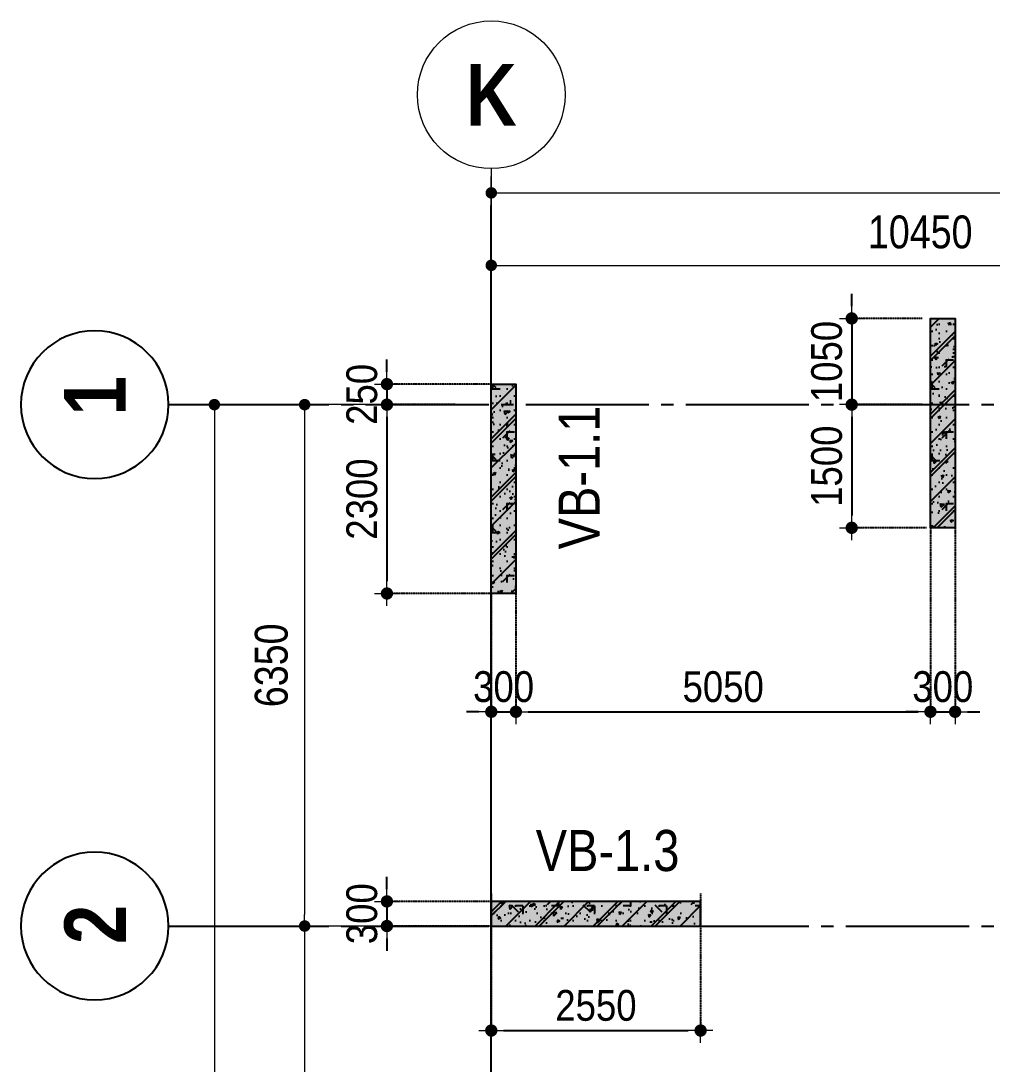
# Model space of a CAD drawing. Header units: millimetres. Extents: x -3973692 to -2843767, y 592734 to 838475.
# Drawn here: x -2877375 to -2865544, y 754199 to 766905 of the extents above; entities that cross this region are included whole.
import ezdxf
from ezdxf.enums import TextEntityAlignment as Align

# ---------------------------------------------------------------- set-up
doc = ezdxf.new("R2010")
doc.units = ezdxf.units.MM
doc.header["$MEASUREMENT"] = 0
doc.header["$PDMODE"] = 3
doc.header["$PDSIZE"] = -20
for name, pattern in [('CHG_XX_Luoi truc-Block B$0$MB_Luoi truc-150-TWB$0$Center101', [13, 10, -1, 1, -1]), ('DIVIDE2', [15.87499999999999, 6.349999999999998, -3.174999999999998, 0, -3.174999999999998, 0, -3.174999999999998]), ('HIDDEN5', [2.8375, 1.25, -1.5875])]:
    doc.linetypes.add(name, pattern=pattern)
doc.layers.get('0').update_dxf_attribs({"lineweight": 9})
doc.layers.get('Defpoints').update_dxf_attribs({"color": 10, "lineweight": 0})
for name, color, linetype, lineweight in [("'S_General_Dim_1", 1, 'Continuous', 18), ("'S_General_Divide_3 Intermediate", 3, 'DIVIDE2', 40), ('CHG_XX_Cot_Block B-T8-15$0$DBAO', 3, 'Continuous', 13), ('CHG_XX_Luoi truc-Block B$0$Dim 200', 1, 'Continuous', 5), ('TEXT', 7, 'Continuous', 15)]:
    doc.layers.add(name, color=color, linetype=linetype, lineweight=lineweight)
for name, color, linetype in [('CHG_XX_Cot_Block B-T8-15$0$mb_cot tang 14-17 twb$0$Concrete Hatch', 218, 'Continuous'), ('CHG_XX_Cot_Block B-T8-15$0$mb_cot tang 14-17 twb$0$Concrete Line', 6, 'Continuous'), ('CHG_XX_Cot_Block B-T8-15$0$mb_cot tang 14-17 twb$0$Concrete Solid', 216, 'Continuous'), ('CHG_XX_Luoi truc-Block B$0$MB_Luoi truc-150-TWB$0$Grid', 34, 'Continuous'), ('CHG_XX_Luoi truc-Block B$0$MB_Luoi truc-150-TWB$0$Grid Line', 251, 'CHG_XX_Luoi truc-Block B$0$MB_Luoi truc-150-TWB$0$Center101'), ('dim', 1, 'Continuous')]:
    doc.layers.add(name, color=color, linetype=linetype)
doc.styles.add('arial', font='arial.ttf', dxfattribs={"width": 0.85})
doc.styles.add('CHG_XX_Luoi truc-Block B$0$MB_Luoi truc-150-TWB$0$Grid A-F$0$VNI-HelveCB', font='')
doc.styles.add('CHG_XX_Luoi truc-Block B$0$Star-HelCon', font='')
doc.styles.add('TTP-HelCon', font='')
doc.styles.get('CHG_XX_Luoi truc-Block B$0$MB_Luoi truc-150-TWB$0$Grid A-F$0$VNI-HelveCB').set_extended_font_data('VNI-Helve-Condense', bold=True)
doc.styles.get('CHG_XX_Luoi truc-Block B$0$Star-HelCon').set_extended_font_data('VNI-Helve-Condense')
doc.styles.get('TTP-HelCon').set_extended_font_data('VNI-Helve-Condense')
doc.dimstyles.new('150', dxfattribs={"dimscale": 150, "dimtxt": 2.5, "dimasz": 1, "dimexe": 0, "dimexo": 0, "dimgap": 0.75, "dimtad": 1, "dimdec": 0, "dimzin": 9, "dimdsep": 46, "dimtxsty": 'arial', "dimblk1": 'DIMDOT', "dimblk2": 'DIMDOT', "dimsah": 1, "dimcen": 2, "dimdle": 3, "dimclre": 8, "dimclrt": 2, "dimadec": 0, "dimazin": 0, "dimtfac": 1, "dimtdec": 0, "dimtix": 1, "dimtmove": 2, "dimatfit": 3, "dimldrblk": 'DIMPIJL', "dimfxl": 1, "dimtvp": 1.8, "dimtolj": 1, "dimtzin": 0, "dimarcsym": 0})
doc.dimstyles.new('CHG_XX_Luoi truc-Block B$0$Dim 200', dxfattribs={"dimscale": 200, "dimtxt": 2, "dimasz": 0.7, "dimexe": 1, "dimexo": 1, "dimgap": 1, "dimtad": 1, "dimdec": 0, "dimzin": 12, "dimdsep": 46, "dimtxsty": 'CHG_XX_Luoi truc-Block B$0$Star-HelCon', "dimblk": 'CHG_XX_Luoi truc-Block B$0$_Dot', "dimcen": 1, "dimclrd": 256, "dimclre": 256, "dimclrt": 3, "dimadec": 0, "dimazin": 0, "dimtfac": 1, "dimtdec": 0, "dimtix": 1, "dimtmove": 2, "dimatfit": 3, "dimldrblk": 'CHG_XX_Luoi truc-Block B$0$HTT Arrow 30', "dimfxl": 1, "dimtolj": 1, "dimtzin": 0, "dimarcsym": 0})

# ---------------------------------------------------------------- blocks, each defined once
blk = doc.blocks.new('*U3043')
at = {"layer": 'CHG_XX_Luoi truc-Block B$0$MB_Luoi truc-150-TWB$0$Grid', "lineweight": -2}
blk.add_line((0, -3), (0, 0), dxfattribs=at)
blk.add_circle((0, -9), 6, dxfattribs=at)
at = {"layer": 'CHG_XX_Luoi truc-Block B$0$MB_Luoi truc-150-TWB$0$Grid Line'}
blk.add_line((0, 0), (0, 189), dxfattribs=at)
at = {"layer": 'CHG_XX_Luoi truc-Block B$0$MB_Luoi truc-150-TWB$0$Grid', "lineweight": -2, "style": 'CHG_XX_Luoi truc-Block B$0$MB_Luoi truc-150-TWB$0$Grid A-F$0$VNI-HelveCB'}
for tag, p in [('GRIDSUB', (0, 198)), ('GRID', (0, -9))]:
    blk.add_attdef(tag, text='', height=5, dxfattribs=at).set_placement(p, align=Align.MIDDLE)
blk = doc.blocks.new('CHG_XX_Luoi truc-Block B$0$_Dot')
at = {"color": 0, "linetype": 'ByBlock', "lineweight": -2}
blk.add_line((-0.5, 0), (-1, 0), dxfattribs=at)
at = {"color": 0, "linetype": 'ByBlock', "const_width": 0.5}
blk.add_lwpolyline([(-0.25, 0, 1), (0.25, 0, 1)], format="xyb", close=True, dxfattribs=at)
blk = doc.blocks.new('*D3047')
at = {"layer": 'CHG_XX_Luoi truc-Block B$0$Dim 200', "lineweight": -2, "transparency": 16777216}
for p, q in [((8026088.360705459, 1125780.489695714), (8026088.360705459, 1127745.146498515)), ((8036538.360705459, 1125780.489695714), (8036538.360705459, 1127745.146498515)), ((8026228.360705459, 1127545.146498515), (8036398.360705459, 1127545.146498515))]:
    blk.add_line(p, q, dxfattribs=at)
at = {"layer": 'Defpoints', "color": 0, "transparency": 16777216}
for p in [(8036538.360705459, 1127545.146498515), (8026088.360705459, 1125580.489695714), (8036538.360705459, 1125580.489695714)]:
    blk.add_point(p, dxfattribs=at)
at = {"layer": 'CHG_XX_Luoi truc-Block B$0$Dim 200', "lineweight": -2, "transparency": 16777216, "xscale": 140, "yscale": 140, "zscale": 140, "rotation": 180}
blk.add_blockref('CHG_XX_Luoi truc-Block B$0$_Dot', (8026088.360705459, 1127545.146498515), dxfattribs=at)
at = {"layer": 'CHG_XX_Luoi truc-Block B$0$Dim 200', "lineweight": -2, "transparency": 16777216, "xscale": 140, "yscale": 140, "zscale": 140}
blk.add_blockref('CHG_XX_Luoi truc-Block B$0$_Dot', (8036538.360705459, 1127545.146498515), dxfattribs=at)
at = {"layer": 'CHG_XX_Luoi truc-Block B$0$Dim 200', "color": 3, "transparency": 16777216, "insert": (8031313.360705459, 1127949.413165182), "char_height": 400, "attachment_point": 5, "style": 'CHG_XX_Luoi truc-Block B$0$Star-HelCon'}
blk.add_mtext('\\A1;10450', dxfattribs=at)
blk = doc.blocks.new('CHG_XX_Luoi truc-Block B$0$HTT Arrow 30')
blk.add_hatch(color=256).paths.add_polyline_path([(-2.5, 0.3750000000000002), (-2.5, -0.3749999999999998), (0, 0)])
at = {"color": 0, "linetype": 'ByBlock', "lineweight": -2}
for p, q in [((0, 0), (-2.5, 0.3750000000000002)), ((-2.5, -0.3749999999999998), (-2.5, 0.3750000000000002)), ((0, 0), (-2.5, -0.3749999999999998))]:
    blk.add_line(p, q, dxfattribs=at)
blk = doc.blocks.new('*D3049')
at = {"layer": 'CHG_XX_Luoi truc-Block B$0$Dim 200', "lineweight": -2, "transparency": 16777216}
for p, q in [((8026088.360705459, 1125780.489695714), (8026088.360705459, 1128627.62197251)), ((8048788.360705578, 1125780.489695714), (8048788.360705578, 1128627.62197251)), ((8026228.360705459, 1128427.62197251), (8048648.360705578, 1128427.62197251))]:
    blk.add_line(p, q, dxfattribs=at)
at = {"layer": 'Defpoints', "color": 0, "transparency": 16777216}
for p in [(8048788.360705578, 1128427.62197251), (8026088.360705459, 1125580.489695714), (8048788.360705578, 1125580.489695714)]:
    blk.add_point(p, dxfattribs=at)
at = {"layer": 'CHG_XX_Luoi truc-Block B$0$Dim 200', "lineweight": -2, "transparency": 16777216, "xscale": 140, "yscale": 140, "zscale": 140, "rotation": 180}
blk.add_blockref('CHG_XX_Luoi truc-Block B$0$_Dot', (8026088.360705459, 1128427.62197251), dxfattribs=at)
at = {"layer": 'CHG_XX_Luoi truc-Block B$0$Dim 200', "lineweight": -2, "transparency": 16777216, "xscale": 140, "yscale": 140, "zscale": 140}
blk.add_blockref('CHG_XX_Luoi truc-Block B$0$_Dot', (8048788.360705578, 1128427.62197251), dxfattribs=at)
at = {"layer": 'CHG_XX_Luoi truc-Block B$0$Dim 200', "color": 3, "transparency": 16777216, "insert": (8038860.405, 1128923.428), "char_height": 400, "attachment_point": 5, "style": 'CHG_XX_Luoi truc-Block B$0$Star-HelCon'}
blk.add_mtext('\\A1;22700', dxfattribs=at)
blk = doc.blocks.new('*D3050')
at = {"layer": 'CHG_XX_Luoi truc-Block B$0$Dim 200', "lineweight": -2, "transparency": 16777216}
for p, q in [((8025888.360698939, 1125848.634998515), (8023615.11232847, 1125848.634998515)), ((8023815.11232847, 1125708.634998515), (8023815.11232847, 1119638.634998515)), ((8025452.756119345, 1119498.634998515), (8023615.11232847, 1119498.634998515))]:
    blk.add_line(p, q, dxfattribs=at)
at = {"layer": 'Defpoints', "color": 0, "transparency": 16777216}
for p in [(8026088.360698939, 1125848.634998515), (8023815.11232847, 1119498.634998515), (8025652.756119345, 1119498.634998515)]:
    blk.add_point(p, dxfattribs=at)
at = {"layer": 'CHG_XX_Luoi truc-Block B$0$Dim 200', "lineweight": -2, "transparency": 16777216, "xscale": 140, "yscale": 140, "zscale": 140}
for p, rotation in [((8023815.11232847, 1125848.634998515), 90), ((8023815.11232847, 1119498.634998515), 270)]:
    blk.add_blockref('CHG_XX_Luoi truc-Block B$0$_Dot', p, dxfattribs=dict(at, rotation=rotation))
at = {"layer": 'CHG_XX_Luoi truc-Block B$0$Dim 200', "color": 3, "transparency": 16777216, "insert": (8023410.845661803, 1122673.634998517), "char_height": 400, "attachment_point": 5, "rotation": 90, "style": 'CHG_XX_Luoi truc-Block B$0$Star-HelCon'}
blk.add_mtext('\\A1;6350', dxfattribs=at)
blk = doc.blocks.new('*D3051')
at = {"layer": 'CHG_XX_Luoi truc-Block B$0$Dim 200', "lineweight": -2, "transparency": 16777216}
for p, q in [((8025452.756119345, 1119498.634998515), (8023615.11232847, 1119498.634998515)), ((8023815.11232847, 1119358.634998515), (8023815.11232847, 1114788.634998515)), ((8025584.807259982, 1114648.634998515), (8023615.11232847, 1114648.634998515))]:
    blk.add_line(p, q, dxfattribs=at)
at = {"layer": 'Defpoints', "color": 0, "transparency": 16777216}
for p in [(8025652.756119345, 1119498.634998515), (8023815.11232847, 1114648.634998515), (8025784.807259982, 1114648.634998515)]:
    blk.add_point(p, dxfattribs=at)
at = {"layer": 'CHG_XX_Luoi truc-Block B$0$Dim 200', "lineweight": -2, "transparency": 16777216, "xscale": 140, "yscale": 140, "zscale": 140}
for p, rotation in [((8023815.11232847, 1119498.634998515), 90), ((8023815.11232847, 1114648.634998515), 270)]:
    blk.add_blockref('CHG_XX_Luoi truc-Block B$0$_Dot', p, dxfattribs=dict(at, rotation=rotation))
at = {"layer": 'CHG_XX_Luoi truc-Block B$0$Dim 200', "color": 3, "transparency": 16777216, "insert": (8023410.845661803, 1117073.634998517), "char_height": 400, "attachment_point": 5, "rotation": 90, "style": 'CHG_XX_Luoi truc-Block B$0$Star-HelCon'}
blk.add_mtext('\\A1;4850', dxfattribs=at)
blk = doc.blocks.new('*D3045')
at = {"layer": 'CHG_XX_Luoi truc-Block B$0$Dim 200', "lineweight": -2, "transparency": 16777216}
for p, q in [((8024551.736513704, 1125848.634998515), (8022515.368761293, 1125848.634998515)), ((8022715.368761293, 1125708.634998515), (8022715.368761293, 1047588.634998515)), ((8023790.975346348, 1047448.634998515), (8022515.368761293, 1047448.634998515))]:
    blk.add_line(p, q, dxfattribs=at)
at = {"layer": 'Defpoints', "color": 0, "transparency": 16777216}
for p in [(8024751.736513704, 1125848.634998515), (8022715.368761293, 1047448.634998515), (8023990.975346348, 1047448.634998515)]:
    blk.add_point(p, dxfattribs=at)
at = {"layer": 'CHG_XX_Luoi truc-Block B$0$Dim 200', "lineweight": -2, "transparency": 16777216, "xscale": 140, "yscale": 140, "zscale": 140}
for p, rotation in [((8022715.368761293, 1125848.634998515), 90), ((8022715.368761293, 1047448.634998515), 270)]:
    blk.add_blockref('CHG_XX_Luoi truc-Block B$0$_Dot', p, dxfattribs=dict(at, rotation=rotation))
at = {"layer": 'CHG_XX_Luoi truc-Block B$0$Dim 200', "color": 3, "transparency": 16777216, "insert": (8022311.102094626, 1086648.634998517), "char_height": 400, "attachment_point": 5, "rotation": 90, "style": 'CHG_XX_Luoi truc-Block B$0$Star-HelCon'}
blk.add_mtext('\\A1;78400', dxfattribs=at)
blk = doc.blocks.new('*U3178')
at = {"layer": 'CHG_XX_Cot_Block B-T8-15$0$mb_cot tang 14-17 twb$0$Concrete Hatch'}
h = blk.add_hatch(dxfattribs=at)
h.set_pattern_fill('CONCRETE', color=256, scale=50, style=0, pattern_type=2)
h.set_pattern_definition([(45, (1000, 50.00000000000011), (-176.7766952966369, 176.7766952966369), []), (45, (1000, 100.0000000000001), (-353.5533905932737, 353.5533905932738), []), (49.99999999999999, (1000, 50.00000000000011), (358.6300913003767, -31.37606749129755), [37.5, -412.5]), (355, (1000, 50.00000000000011), (-69.3756668065, 376.0960668500059), [30, -330]), (100.4514, (1029.88584, 47.38533000000012), (289.2546908570108, 344.7197710304768), [31.870095, -350.571056]), (46.18420000000001, (1000, 150.0000000000001), (533.6205243128222, -82.75950716450905), [56.25, -618.75]), (96.6356, (1044.4683725, 143.1033465000001), (467.3313527743517, 487.0589354502209), [47.805144, -525.8565]), (351.1842, (1000, 150.0000000000001), (467.3309725668136, 487.0593004626623), [45, -495]), (21, (1050, 125.0000000000001), (298.4535260592309, -201.3094453326694), [37.5, -412.5]), (326.0000000000001, (1050, 125.0000000000001), (121.6576659607909, 362.5750225234265), [30, -330]), (71.4514, (1074.8711165, 108.2241970000001), (420.111314290745, 161.2652483549762), [31.870095, -350.571056]), (37.50000000000001, (1000, 50.00000000000011), (6.079927658645334, 166.4469269156558), [0, -326, 0, -335, 0, -331.25]), (7.499999999999999, (1000, 50.00000000000011), (131.5347687210743, 197.2058559411801), [0, -191, 0, -318.5, 0, -126.25]), (327.5, (888.5, 50.00000000000011), (266.9112180862045, -11.2774358671899), [0, -125, 0, -390, 0, -517.5]), (317.5, (838.5, 50.00000000000011), (291.5930846711931, 50.05249116615882), [0, -162.5, 0, -259, 0, -367.5]), (0, (1175, 225.0000000000001), (0, 875), [87.5, -787.5]), (0, (1437.5, 400.0000000000001), (0, 875), [87.5, -787.5]), (0, (1262.5, 750.0000000000001), (0, 875), [87.5, -350, 87.5, -350]), (90, (1175, 225.0000000000001), (-875, 5.35782974626967e-14), [87.5, -787.5]), (90, (1262.5, 750.0000000000001), (-875, 5.35782974626967e-14), [87.5, -787.5]), (90, (1525, 400.0000000000001), (-875, 5.35782974626967e-14), [87.5, -787.5]), (90, (1700, 662.5000000000001), (-875, 5.35782974626967e-14), [87.5, -787.5]), (135, (1262.5, 225.0000000000001), (-875.016357447105, 8.881784197001252e-14), [123.76, -1113.7]), (135, (1350, 750.0000000000001), (-875.016357447105, 8.881784197001252e-14), [123.76, -1113.7]), (45, (1437.5, 400.0000000000001), (8.881784197001252e-14, 875.016357447105), [123.76, -247.485, 123.76, -742.455]), (0, (825, 50.00000000000011), (87.5, 87.5), [-175, 0])])
h.paths.add_polyline_path([(-750, 200), (-750, -99.99999999999989), (1800, -100), (1800, 200)])
at = {"layer": 'CHG_XX_Cot_Block B-T8-15$0$mb_cot tang 14-17 twb$0$Concrete Solid'}
blk.add_hatch(color=256, dxfattribs=at).paths.add_polyline_path([(-750, 200), (-750, -99.99999999999989), (1800, -100), (1800, 200)])
at = {"layer": 'CHG_XX_Cot_Block B-T8-15$0$mb_cot tang 14-17 twb$0$Concrete Line'}
blk.add_lwpolyline([(-750, 200), (-750, -99.99999999999989), (1800, -100), (1800, 200)], close=True, dxfattribs=at)
blk = doc.blocks.new('*U3182')
at = {"layer": 'CHG_XX_Cot_Block B-T8-15$0$mb_cot tang 14-17 twb$0$Concrete Hatch'}
h = blk.add_hatch(dxfattribs=at)
h.set_pattern_fill('CONCRETE', color=256, scale=50, style=0, pattern_type=2)
h.set_pattern_definition([(45, (1000, -49.99999999999989), (-176.7766952966369, 176.7766952966369), []), (45, (1000, 1.13686837721616e-13), (-353.5533905932737, 353.5533905932738), []), (49.99999999999999, (1000, -49.99999999999989), (358.6300913003767, -31.37606749129755), [37.5, -412.5]), (355, (1000, -49.99999999999989), (-69.3756668065, 376.0960668500059), [30, -330]), (100.4514, (1029.88584, -52.61466999999988), (289.2546908570108, 344.7197710304768), [31.870095, -350.571056]), (46.18420000000001, (1000, 50.00000000000011), (533.6205243128222, -82.75950716450905), [56.25, -618.75]), (96.6356, (1044.4683725, 43.1033465000001), (467.3313527743517, 487.0589354502209), [47.805144, -525.8565]), (351.1842, (1000, 50.00000000000011), (467.3309725668136, 487.0593004626623), [45, -495]), (21, (1050, 25.00000000000011), (298.4535260592309, -201.3094453326694), [37.5, -412.5]), (326.0000000000001, (1050, 25.00000000000011), (121.6576659607909, 362.5750225234265), [30, -330]), (71.4514, (1074.8711165, 8.224197000000117), (420.111314290745, 161.2652483549762), [31.870095, -350.571056]), (37.50000000000001, (1000, -49.99999999999989), (6.079927658645334, 166.4469269156558), [0, -326, 0, -335, 0, -331.25]), (7.499999999999999, (1000, -49.99999999999989), (131.5347687210743, 197.2058559411801), [0, -191, 0, -318.5, 0, -126.25]), (327.5, (888.5, -49.99999999999989), (266.9112180862045, -11.2774358671899), [0, -125, 0, -390, 0, -517.5]), (317.5, (838.5, -49.99999999999989), (291.5930846711931, 50.05249116615882), [0, -162.5, 0, -259, 0, -367.5]), (0, (1175, 125.0000000000001), (0, 875), [87.5, -787.5]), (0, (1437.5, 300.0000000000001), (0, 875), [87.5, -787.5]), (0, (1262.5, 650.0000000000001), (0, 875), [87.5, -350, 87.5, -350]), (90, (1175, 125.0000000000001), (-875, 5.35782974626967e-14), [87.5, -787.5]), (90, (1262.5, 650.0000000000001), (-875, 5.35782974626967e-14), [87.5, -787.5]), (90, (1525, 300.0000000000001), (-875, 5.35782974626967e-14), [87.5, -787.5]), (90, (1700, 562.5000000000001), (-875, 5.35782974626967e-14), [87.5, -787.5]), (135, (1262.5, 125.0000000000001), (-875.016357447105, 8.881784197001252e-14), [123.76, -1113.7]), (135, (1350, 650.0000000000001), (-875.016357447105, 8.881784197001252e-14), [123.76, -1113.7]), (45, (1437.5, 300.0000000000001), (8.881784197001252e-14, 875.016357447105), [123.76, -247.485, 123.76, -742.455]), (0, (825, -49.99999999999989), (87.5, 87.5), [-175, 0])])
h.paths.add_polyline_path([(-750, 150), (-750, -149.9999999999999), (1800, -150), (1800, 150)])
at = {"layer": 'CHG_XX_Cot_Block B-T8-15$0$mb_cot tang 14-17 twb$0$Concrete Solid'}
blk.add_hatch(color=256, dxfattribs=at).paths.add_polyline_path([(-750, 150), (-750, -149.9999999999999), (1800, -150), (1800, 150)])
at = {"layer": 'CHG_XX_Cot_Block B-T8-15$0$mb_cot tang 14-17 twb$0$Concrete Line'}
blk.add_lwpolyline([(-750, 150), (-750, -149.9999999999999), (1800, -150), (1800, 150)], close=True, dxfattribs=at)
blk = doc.blocks.new('b')
at = {"layer": 'TEXT', "color": 3, "style": 'TTP-HelCon'}
blk.add_text('VB-1.1', height=500, rotation=90, dxfattribs=at).set_placement((-21379.96402205573, -1762.374346544268))
blk.add_text('VB-1.3', height=500, dxfattribs=at).set_placement((-22158.88261466566, -5679.949750068597))
blk = doc.blocks.new('DIMDOT')
for p, q in [((0, -1), (0, 1)), ((1, 0), (-1, 0))]:
    blk.add_line(p, q)
at = {"const_width": 0.5}
blk.add_lwpolyline([(-0.25, 0, 1), (0.25, 0, 1)], format="xyb", close=True, dxfattribs=at)
blk = doc.blocks.new('*D1045')
at = {"layer": "'S_General_Dim_1", "color": 8, "linetype": 'HIDDEN5', "lineweight": -2, "transparency": 16777216}
for p, q in [((-2871645.198556934, 759931.011458432), (-2871645.198556934, 758490.4287802503)), ((-2871345.198556935, 759931.0114430686), (-2871345.198556935, 758490.4287802503))]:
    blk.add_line(p, q, dxfattribs=at)
at = {"layer": "'S_General_Dim_1", "color": 0, "lineweight": -2, "transparency": 16777216}
for p, q in [((-2871795.198556934, 758490.4287802503), (-2871945.198556934, 758490.4287802503)), ((-2871645.198556934, 758490.4287802503), (-2871345.198556935, 758490.4287802503)), ((-2871195.198556935, 758490.4287802503), (-2871045.198556935, 758490.4287802503))]:
    blk.add_line(p, q, dxfattribs=at)
at = {"layer": 'Defpoints', "color": 0, "transparency": 16777216}
for p in [(-2871645.198556934, 759931.011458432), (-2871345.198556935, 759931.0114430686), (-2871345.198556935, 758490.4287802503)]:
    blk.add_point(p, dxfattribs=at)
at = {"layer": "'S_General_Dim_1", "color": 0, "lineweight": -2, "transparency": 16777216, "xscale": 150, "yscale": 150, "zscale": 150}
blk.add_blockref('DIMDOT', (-2871645.198556934, 758490.4287802503), dxfattribs=at)
at = {"layer": "'S_General_Dim_1", "color": 0, "lineweight": -2, "transparency": 16777216, "xscale": 150, "yscale": 150, "zscale": 150, "rotation": 180}
blk.add_blockref('DIMDOT', (-2871345.198556935, 758490.4287802503), dxfattribs=at)
at = {"layer": "'S_General_Dim_1", "color": 2, "transparency": 16777216, "insert": (-2871495.198556934, 758794.5215496909), "char_height": 375, "attachment_point": 5, "style": 'arial'}
blk.add_mtext('\\A1;300', dxfattribs=at)
blk = doc.blocks.new('DIMPIJL')
at = {"linetype": 'ByBlock'}
blk.add_solid([(-2.5, 0.4166666666666686), (-2.5, -0.4166666666666686), (0, 0)], dxfattribs=at)
blk = doc.blocks.new('*D1046')
at = {"layer": "'S_General_Dim_1", "color": 8, "linetype": 'HIDDEN5', "lineweight": -2, "transparency": 16777216}
for p, q in [((-2866295.198556936, 760731.0114584317), (-2866295.198556936, 758490.4287802503)), ((-2871345.198556935, 759931.0114430686), (-2871345.198556935, 758490.4287802503))]:
    blk.add_line(p, q, dxfattribs=at)
at = {"layer": "'S_General_Dim_1", "color": 0, "lineweight": -2, "transparency": 16777216}
blk.add_line((-2871195.198556935, 758490.4287802503), (-2866445.198556936, 758490.4287802503), dxfattribs=at)
at = {"layer": 'Defpoints', "color": 0, "transparency": 16777216}
for p in [(-2866295.198556936, 760731.0114584317), (-2871345.198556935, 759931.0114430686), (-2866295.198556936, 758490.4287802503)]:
    blk.add_point(p, dxfattribs=at)
at = {"layer": "'S_General_Dim_1", "color": 0, "lineweight": -2, "transparency": 16777216, "xscale": 150, "yscale": 150, "zscale": 150, "rotation": 180}
blk.add_blockref('DIMDOT', (-2871345.198556935, 758490.4287802503), dxfattribs=at)
at = {"layer": "'S_General_Dim_1", "color": 0, "lineweight": -2, "transparency": 16777216, "xscale": 150, "yscale": 150, "zscale": 150}
blk.add_blockref('DIMDOT', (-2866295.198556936, 758490.4287802503), dxfattribs=at)
at = {"layer": "'S_General_Dim_1", "color": 2, "transparency": 16777216, "insert": (-2868820.198556936, 758794.3936506459), "char_height": 375, "attachment_point": 5, "style": 'arial'}
blk.add_mtext('\\A1;5050', dxfattribs=at)
blk = doc.blocks.new('*D1047')
at = {"layer": "'S_General_Dim_1", "color": 8, "linetype": 'HIDDEN5', "lineweight": -2, "transparency": 16777216}
for p, q in [((-2866295.198556936, 760731.0114584317), (-2866295.198556936, 758490.4287802503)), ((-2865995.198556935, 760731.011458432), (-2865995.198556935, 758490.4287802503))]:
    blk.add_line(p, q, dxfattribs=at)
at = {"layer": "'S_General_Dim_1", "color": 0, "lineweight": -2, "transparency": 16777216}
for p, q in [((-2866445.198556936, 758490.4287802503), (-2866595.198556936, 758490.4287802503)), ((-2866295.198556936, 758490.4287802503), (-2865995.198556935, 758490.4287802503)), ((-2865845.198556935, 758490.4287802503), (-2865695.198556935, 758490.4287802503))]:
    blk.add_line(p, q, dxfattribs=at)
at = {"layer": 'Defpoints', "color": 0, "transparency": 16777216}
for p in [(-2866295.198556936, 760731.0114584317), (-2865995.198556935, 760731.011458432), (-2865995.198556935, 758490.4287802503)]:
    blk.add_point(p, dxfattribs=at)
at = {"layer": "'S_General_Dim_1", "color": 0, "lineweight": -2, "transparency": 16777216, "xscale": 150, "yscale": 150, "zscale": 150}
blk.add_blockref('DIMDOT', (-2866295.198556936, 758490.4287802503), dxfattribs=at)
at = {"layer": "'S_General_Dim_1", "color": 0, "lineweight": -2, "transparency": 16777216, "xscale": 150, "yscale": 150, "zscale": 150, "rotation": 180}
blk.add_blockref('DIMDOT', (-2865995.198556935, 758490.4287802503), dxfattribs=at)
at = {"layer": "'S_General_Dim_1", "color": 2, "transparency": 16777216, "insert": (-2866145.198556935, 758794.5215496909), "char_height": 375, "attachment_point": 5, "style": 'arial'}
blk.add_mtext('\\A1;300', dxfattribs=at)
blk = doc.blocks.new('*D1048')
at = {"layer": "'S_General_Dim_1", "color": 0, "lineweight": -2, "transparency": 16777216}
for p, q in [((-2872916.355607306, 762631.0114584322), (-2872916.355607306, 762781.0114584322)), ((-2872916.355607306, 762481.0114584322), (-2872916.355607306, 762231.0114495863)), ((-2872916.355607306, 762081.0114495863), (-2872916.355607306, 761931.0114495863))]:
    blk.add_line(p, q, dxfattribs=at)
at = {"layer": "'S_General_Dim_1", "color": 8, "linetype": 'HIDDEN5', "lineweight": -2, "transparency": 16777216}
for p, q in [((-2871645.198556935, 762481.0114584322), (-2872916.355607306, 762481.0114584322)), ((-2872080.170966513, 762231.0114495863), (-2872916.355607306, 762231.0114495863))]:
    blk.add_line(p, q, dxfattribs=at)
at = {"layer": 'Defpoints', "color": 0, "transparency": 16777216}
for p in [(-2871645.198556935, 762481.0114584322), (-2872916.355607306, 762231.0114495863), (-2872080.170966513, 762231.0114495863)]:
    blk.add_point(p, dxfattribs=at)
at = {"layer": "'S_General_Dim_1", "color": 0, "lineweight": -2, "transparency": 16777216, "xscale": 150, "yscale": 150, "zscale": 150}
for p, rotation in [((-2872916.355607306, 762481.0114584322), 270), ((-2872916.355607306, 762231.0114495863), 90)]:
    blk.add_blockref('DIMDOT', p, dxfattribs=dict(at, rotation=rotation))
at = {"layer": "'S_General_Dim_1", "color": 2, "transparency": 16777216, "insert": (-2873220.320477701, 762356.0114540099), "char_height": 375, "attachment_point": 5, "rotation": 90, "style": 'arial'}
blk.add_mtext('\\A1;250', dxfattribs=at)
blk = doc.blocks.new('*D1049')
at = {"layer": "'S_General_Dim_1", "color": 8, "linetype": 'HIDDEN5', "lineweight": -2, "transparency": 16777216}
for p, q in [((-2872080.170966513, 762231.0114495863), (-2872916.355607308, 762231.0114495863)), ((-2871445.198556935, 759931.0114584322), (-2872916.355607308, 759931.0114584322))]:
    blk.add_line(p, q, dxfattribs=at)
at = {"layer": "'S_General_Dim_1", "color": 0, "lineweight": -2, "transparency": 16777216}
blk.add_line((-2872916.355607308, 762081.0114495863), (-2872916.355607308, 760081.0114584322), dxfattribs=at)
at = {"layer": 'Defpoints', "color": 0, "transparency": 16777216}
for p in [(-2872080.170966513, 762231.0114495863), (-2872916.355607308, 759931.0114584322), (-2871445.198556935, 759931.0114584322)]:
    blk.add_point(p, dxfattribs=at)
at = {"layer": "'S_General_Dim_1", "color": 0, "lineweight": -2, "transparency": 16777216, "xscale": 150, "yscale": 150, "zscale": 150}
for p, rotation in [((-2872916.355607308, 762231.0114495863), 90), ((-2872916.355607308, 759931.0114584322), 270)]:
    blk.add_blockref('DIMDOT', p, dxfattribs=dict(at, rotation=rotation))
at = {"layer": "'S_General_Dim_1", "color": 2, "transparency": 16777216, "insert": (-2873220.448376748, 761081.0114540099), "char_height": 375, "attachment_point": 5, "rotation": 90, "style": 'arial'}
blk.add_mtext('\\A1;2300', dxfattribs=at)
blk = doc.blocks.new('*D1050')
at = {"layer": "'S_General_Dim_1", "color": 0, "lineweight": -2, "transparency": 16777216}
for p, q in [((-2872916.355607313, 756331.0114430689), (-2872916.355607313, 756481.0114430689)), ((-2872916.355607313, 756181.0114430689), (-2872916.355607313, 755881.0114495864)), ((-2872916.355607313, 755731.0114495864), (-2872916.355607313, 755581.0114495864))]:
    blk.add_line(p, q, dxfattribs=at)
at = {"layer": "'S_General_Dim_1", "color": 8, "linetype": 'HIDDEN5', "lineweight": -2, "transparency": 16777216}
for p, q in [((-2871645.198556935, 756181.0114430689), (-2872916.355607313, 756181.0114430689)), ((-2871645.198556935, 755881.0114495864), (-2872916.355607313, 755881.0114495864))]:
    blk.add_line(p, q, dxfattribs=at)
at = {"layer": 'Defpoints', "color": 0, "transparency": 16777216}
for p in [(-2871645.198556935, 756181.0114430689), (-2872916.355607313, 755881.0114495864), (-2871645.198556935, 755881.0114495864)]:
    blk.add_point(p, dxfattribs=at)
at = {"layer": "'S_General_Dim_1", "color": 0, "lineweight": -2, "transparency": 16777216, "xscale": 150, "yscale": 150, "zscale": 150}
for p, rotation in [((-2872916.355607313, 756181.0114430689), 270), ((-2872916.355607313, 755881.0114495864), 90)]:
    blk.add_blockref('DIMDOT', p, dxfattribs=dict(at, rotation=rotation))
at = {"layer": "'S_General_Dim_1", "color": 2, "transparency": 16777216, "insert": (-2873220.448376753, 756031.0114463284), "char_height": 375, "attachment_point": 5, "rotation": 90, "style": 'arial'}
blk.add_mtext('\\A1;300', dxfattribs=at)
blk = doc.blocks.new('*D1081')
at = {"layer": "'S_General_Dim_1", "color": 0, "lineweight": -2, "transparency": 16777216}
for p, q in [((-2867254.536197153, 763431.0114584322), (-2867254.536197153, 763581.0114584322)), ((-2867254.536197153, 763281.0114584322), (-2867254.536197153, 762231.0114495863)), ((-2867254.536197153, 762081.0114495863), (-2867254.536197153, 761931.0114495863))]:
    blk.add_line(p, q, dxfattribs=at)
at = {"layer": "'S_General_Dim_1", "color": 8, "linetype": 'HIDDEN5', "lineweight": -2, "transparency": 16777216}
for p, q in [((-2866395.198556936, 763281.0114584322), (-2867254.536197153, 763281.0114584322)), ((-2866395.198556936, 762231.0114495863), (-2867254.536197153, 762231.0114495863))]:
    blk.add_line(p, q, dxfattribs=at)
at = {"layer": 'Defpoints', "color": 0, "transparency": 16777216}
for p in [(-2866395.198556936, 763281.0114584322), (-2867254.536197153, 762231.0114495863), (-2866395.198556936, 762231.0114495863)]:
    blk.add_point(p, dxfattribs=at)
at = {"layer": "'S_General_Dim_1", "color": 0, "lineweight": -2, "transparency": 16777216, "xscale": 150, "yscale": 150, "zscale": 150}
for p, rotation in [((-2867254.536197153, 763281.0114584322), 270), ((-2867254.536197153, 762231.0114495863), 90)]:
    blk.add_blockref('DIMDOT', p, dxfattribs=dict(at, rotation=rotation))
at = {"layer": "'S_General_Dim_1", "color": 2, "transparency": 16777216, "insert": (-2867558.501067548, 762756.0114540099), "char_height": 375, "attachment_point": 5, "rotation": 90, "style": 'arial'}
blk.add_mtext('\\A1;1050', dxfattribs=at)
blk = doc.blocks.new('*D1082')
at = {"layer": "'S_General_Dim_1", "color": 8, "linetype": 'HIDDEN5', "lineweight": -2, "transparency": 16777216}
for p, q in [((-2866395.198556936, 762231.0114495863), (-2867254.536197156, 762231.0114495863)), ((-2866345.198563456, 760731.011458432), (-2867254.536197156, 760731.011458432))]:
    blk.add_line(p, q, dxfattribs=at)
at = {"layer": "'S_General_Dim_1", "color": 0, "lineweight": -2, "transparency": 16777216}
blk.add_line((-2867254.536197156, 762081.0114495863), (-2867254.536197156, 760881.011458432), dxfattribs=at)
at = {"layer": 'Defpoints', "color": 0, "transparency": 16777216}
for p in [(-2866395.198556936, 762231.0114495863), (-2867254.536197156, 760731.011458432), (-2866345.198563456, 760731.011458432)]:
    blk.add_point(p, dxfattribs=at)
at = {"layer": "'S_General_Dim_1", "color": 0, "lineweight": -2, "transparency": 16777216, "xscale": 150, "yscale": 150, "zscale": 150}
for p, rotation in [((-2867254.536197156, 762231.0114495863), 90), ((-2867254.536197156, 760731.011458432), 270)]:
    blk.add_blockref('DIMDOT', p, dxfattribs=dict(at, rotation=rotation))
at = {"layer": "'S_General_Dim_1", "color": 2, "transparency": 16777216, "insert": (-2867558.501067551, 761481.0114540098), "char_height": 375, "attachment_point": 5, "rotation": 90, "style": 'arial'}
blk.add_mtext('\\A1;1500', dxfattribs=at)
blk = doc.blocks.new('*D1093')
at = {"layer": "'S_General_Dim_1", "color": 8, "linetype": 'HIDDEN5', "lineweight": -2, "transparency": 16777216}
for p, q in [((-2871645.198556934, 756281.0114495864), (-2871645.198556934, 754608.1174195019)), ((-2869095.198556934, 756281.0114495864), (-2869095.198556934, 754608.1174195019))]:
    blk.add_line(p, q, dxfattribs=at)
at = {"layer": "'S_General_Dim_1", "color": 0, "lineweight": -2, "transparency": 16777216}
blk.add_line((-2871495.198556934, 754608.1174195019), (-2869245.198556934, 754608.1174195019), dxfattribs=at)
at = {"layer": 'Defpoints', "color": 0, "transparency": 16777216}
for p in [(-2871645.198556934, 756281.0114495864), (-2869095.198556934, 756281.0114495864), (-2869095.198556934, 754608.1174195019)]:
    blk.add_point(p, dxfattribs=at)
at = {"layer": "'S_General_Dim_1", "color": 0, "lineweight": -2, "transparency": 16777216, "xscale": 150, "yscale": 150, "zscale": 150, "rotation": 180}
blk.add_blockref('DIMDOT', (-2871645.198556934, 754608.1174195019), dxfattribs=at)
at = {"layer": "'S_General_Dim_1", "color": 0, "lineweight": -2, "transparency": 16777216, "xscale": 150, "yscale": 150, "zscale": 150}
blk.add_blockref('DIMDOT', (-2869095.198556934, 754608.1174195019), dxfattribs=at)
at = {"layer": "'S_General_Dim_1", "color": 2, "transparency": 16777216, "insert": (-2870370.198556934, 754912.0822898975), "char_height": 375, "attachment_point": 5, "style": 'arial'}
blk.add_mtext('\\A1;2550', dxfattribs=at)
blk = doc.blocks.new('CHG_XX_Luoi truc-Block B', base_point=(8026088.360705459, 1047448.634998515))
at = {"layer": 'CHG_XX_Luoi truc-Block B$0$MB_Luoi truc-150-TWB$0$Grid', "lineweight": -2}
blk.add_line((8026088.360705459, 1128722.58077566), (8026088.360705459, 1128272.58077566), dxfattribs=at)
blk.add_circle((8026088.360705459, 1129622.58077566), 900, dxfattribs=at)
at = {"layer": 'CHG_XX_Luoi truc-Block B$0$MB_Luoi truc-150-TWB$0$Grid Line'}
blk.add_line((8026088.360705459, 1046158.106275458), (8026088.360705459, 1128272.58077566), dxfattribs=at)
at = {"layer": 'CHG_XX_Luoi truc-Block B$0$MB_Luoi truc-150-TWB$0$Grid'}
ref = blk.add_blockref('*U3043', (8022608.235654154, 1125848.634998515), dxfattribs=dict(at, xscale=-150, yscale=150, zscale=150, rotation=270))
ref.add_attrib('GRID', '1', dxfattribs={"lineweight": -2, "height": 750, "rotation": 90, "style": 'CHG_XX_Luoi truc-Block B$0$MB_Luoi truc-150-TWB$0$Grid A-F$0$VNI-HelveCB'}).set_placement((8021258.235654154, 1125956.634998515), align=Align.MIDDLE)
ref = blk.add_blockref('*U3043', (8022608.235654154, 1119498.634998515), dxfattribs=dict(at, xscale=-150, yscale=150, zscale=150, rotation=270))
ref.add_attrib('GRID', '2', dxfattribs={"lineweight": -2, "height": 750, "rotation": 90, "style": 'CHG_XX_Luoi truc-Block B$0$MB_Luoi truc-150-TWB$0$Grid A-F$0$VNI-HelveCB'}).set_placement((8021258.235654154, 1119518.634998515), align=Align.MIDDLE)
at = {"layer": 'CHG_XX_Luoi truc-Block B$0$MB_Luoi truc-150-TWB$0$Grid', "style": 'CHG_XX_Luoi truc-Block B$0$MB_Luoi truc-150-TWB$0$Grid A-F$0$VNI-HelveCB'}
blk.add_text('K', height=750, dxfattribs=at).set_placement((8026088.360705459, 1129622.580775458), align=Align.MIDDLE)
at = {"layer": 'CHG_XX_Luoi truc-Block B$0$Dim 200'}
dim = blk.add_linear_dim(base=(8048788.360705578, 1128427.62197251), p1=(8026088.360705459, 1125580.489695714), p2=(8048788.360705578, 1125580.489695714), dimstyle='CHG_XX_Luoi truc-Block B$0$Dim 200', dxfattribs=at)
dim.commit()
dim.dimension.update_dxf_attribs({"geometry": '*D3049', "text_midpoint": (8038860.405, 1128923.428), "dimtype": 128})
dim = blk.add_linear_dim(base=(8036538.360705459, 1127545.146498515), p1=(8026088.360705459, 1125580.489695714), p2=(8036538.360705459, 1125580.489695714), dimstyle='CHG_XX_Luoi truc-Block B$0$Dim 200', dxfattribs=at)
dim.commit()
dim.dimension.update_dxf_attribs({"geometry": '*D3047', "text_midpoint": (8031313.360705459, 1127949.413165182)})
for base, p1, p2, picture, middle in [((8022715.368761293, 1047448.634998515), (8024751.736513704, 1125848.634998515), (8023990.975346348, 1047448.634998515), '*D3045', (8022311.102094626, 1086648.634998517)), ((8023815.11232847, 1119498.634998515), (8026088.360698939, 1125848.634998515), (8025652.756119345, 1119498.634998515), '*D3050', (8023410.845661803, 1122673.634998517)), ((8023815.11232847, 1114648.634998515), (8025652.756119345, 1119498.634998515), (8025784.807259982, 1114648.634998515), '*D3051', (8023410.845661803, 1117073.634998517))]:
    dim = blk.add_linear_dim(base=base, p1=p1, p2=p2, angle=90, dimstyle='CHG_XX_Luoi truc-Block B$0$Dim 200', dxfattribs=at)
    dim.commit()
    dim.dimension.update_dxf_attribs({"geometry": picture, "text_midpoint": middle})
blk = doc.blocks.new('CHG_XX_Cot_Block B-T8-15', base_point=(8026088.360705459, 1047448.634998515))
at = {"layer": 'CHG_XX_Cot_Block B-T8-15$0$DBAO'}
blk.add_blockref('CHG_XX_Luoi truc-Block B', (8026088.360705459, 1047448.634998515), dxfattribs=at)
at = {"layer": 'CHG_XX_Cot_Block B-T8-15$0$mb_cot tang 14-17 twb$0$Concrete Line', "xscale": -1, "rotation": 270}
for name, p in [('*U3178', (8031538.360705457, 1125098.634991998)), ('*U3182', (8026238.360705458, 1124298.634991998))]:
    blk.add_blockref(name, p, dxfattribs=at)
at = {"layer": 'CHG_XX_Cot_Block B-T8-15$0$mb_cot tang 14-17 twb$0$Concrete Line', "rotation": 180}
blk.add_blockref('*U3178', (8027888.360705458, 1119698.634991998), dxfattribs=at)

msp = doc.modelspace()

# ---------------------------------------------------------------- block references
at = {"layer": "'S_General_Divide_3 Intermediate"}
msp.add_blockref('CHG_XX_Cot_Block B-T8-15', (-2871645.198556934, 683831.0114495861), dxfattribs=at)
at = {"layer": 'dim'}
msp.add_blockref('b', (-2848945.198556815, 762231.011449586), dxfattribs=at)

# ---------------------------------------------------------------- dimensions: what is measured, and where the dimension line sits
at = {"layer": "'S_General_Dim_1"}
for base, p1, p2, picture, middle in [((-2867254.536197153, 762231.0114495863), (-2866395.198556935, 763281.011458432), (-2866395.198556935, 762231.011449586), '*D1081', (-2867558.501067548, 762756.0114540099)), ((-2872916.355607306, 762231.0114495863), (-2871645.198556934, 762481.011458432), (-2872080.170966512, 762231.011449586), '*D1048', (-2873220.320477701, 762356.0114540099)), ((-2872916.355607308, 759931.0114584322), (-2872080.170966512, 762231.011449586), (-2871445.198556934, 759931.011458432), '*D1049', (-2873220.448376748, 761081.0114540099)), ((-2867254.536197156, 760731.011458432), (-2866395.198556935, 762231.011449586), (-2866345.198563455, 760731.0114584317), '*D1082', (-2867558.501067551, 761481.0114540098)), ((-2872916.355607313, 755881.0114495864), (-2871645.198556934, 756181.0114430686), (-2871645.198556934, 755881.0114495861), '*D1050', (-2873220.448376753, 756031.0114463284))]:
    dim = msp.add_linear_dim(base=base, p1=p1, p2=p2, angle=90, dimstyle='150', dxfattribs=at)
    dim.commit()
    dim.dimension.update_dxf_attribs({"geometry": picture, "text_midpoint": middle})
for base, p1, p2, picture, middle in [((-2866295.198556936, 758490.4287802503), (-2871345.198556935, 759931.0114430686), (-2866295.198556936, 760731.0114584317), '*D1046', (-2868820.198556936, 758794.3936506459)), ((-2865995.198556935, 758490.4287802503), (-2866295.198556936, 760731.0114584317), (-2865995.198556935, 760731.011458432), '*D1047', (-2866145.198556935, 758794.5215496909)), ((-2871345.198556935, 758490.4287802503), (-2871645.198556934, 759931.011458432), (-2871345.198556935, 759931.0114430686), '*D1045', (-2871495.198556934, 758794.5215496909)), ((-2869095.198556934, 754608.1174195019), (-2871645.198556934, 756281.0114495864), (-2869095.198556934, 756281.0114495864), '*D1093', (-2870370.198556934, 754912.0822898975))]:
    dim = msp.add_linear_dim(base=base, p1=p1, p2=p2, dimstyle='150', dxfattribs=at)
    dim.commit()
    dim.dimension.update_dxf_attribs({"geometry": picture, "text_midpoint": middle})

doc.saveas('drawing.dxf')
